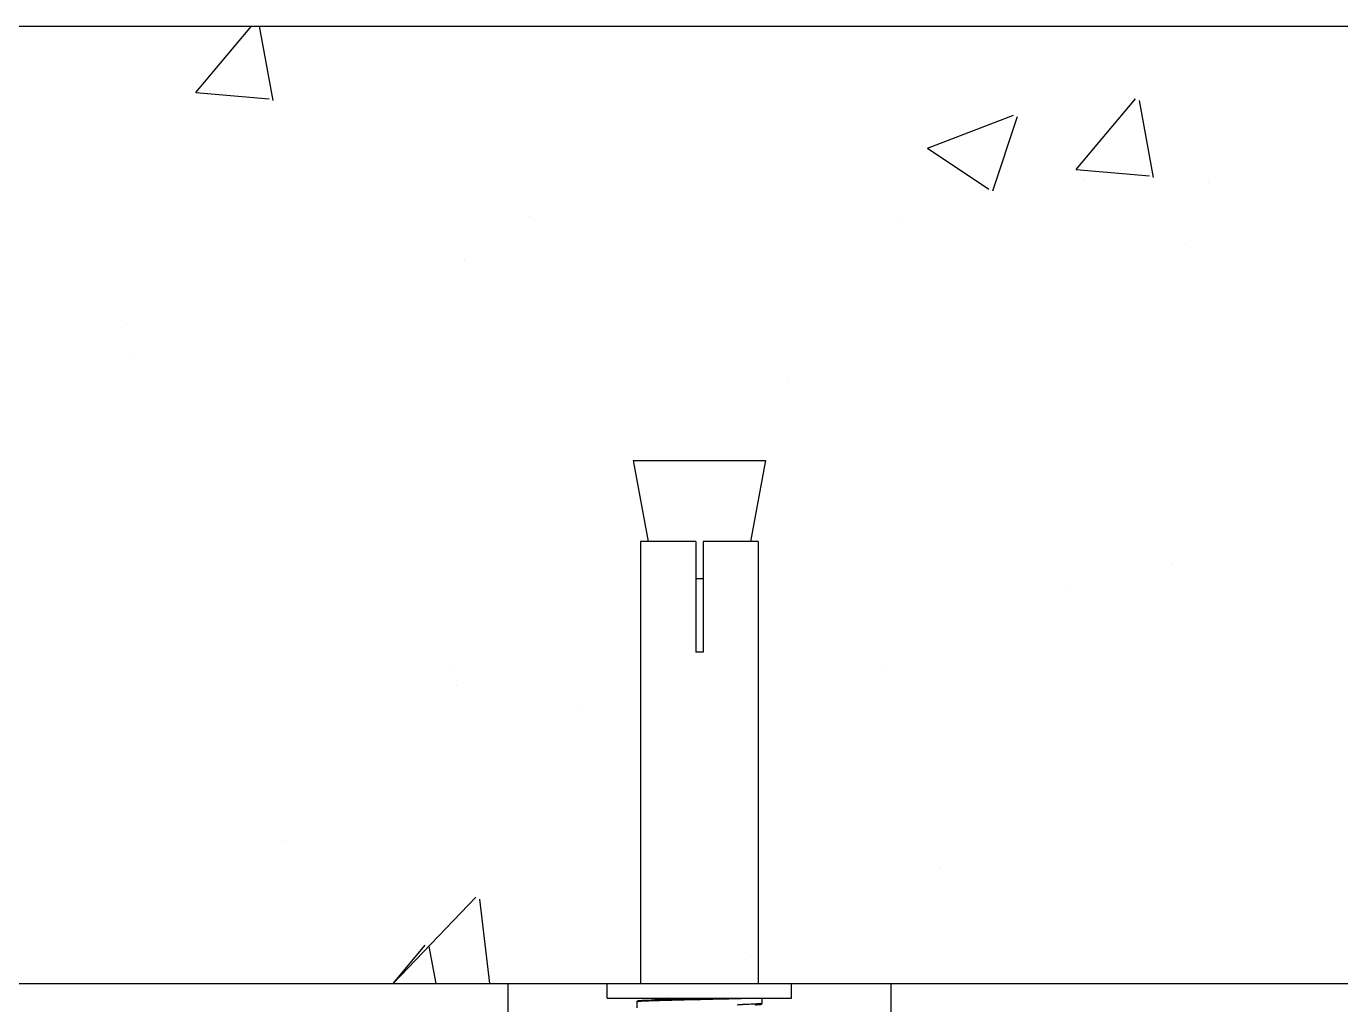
# Model space of a CAD drawing. Extents: x 69728788 to 150676229, y 20327566 to 43663798.
# Drawn here: x 75457832 to 75458644, y 20756197 to 20756802 of the extents above; entities that cross this region are included whole.
import ezdxf

# ---------------------------------------------------------------- set-up
doc = ezdxf.new("R2010")
doc.units = 0
doc.header["$LTSCALE"] = 1000
doc.header["$MEASUREMENT"] = 0
doc.layers.get('0').update_dxf_attribs({"linetype": 'CONTINUOUS'})
doc.layers.add('02___PRT_ALL_AXES', color=7, linetype='CONTINUOUS')
doc.layers.add('图框', color=253, linetype='CONTINUOUS')

msp = doc.modelspace()

# ---------------------------------------------------------------- linework, layer by layer
at = {"color": 0, "linetype": 'Continuous'}
for p, q in [((75458211.16, 20756483.47), (75458211.16, 20756415.17)), ((75458245.24, 20756483.47), (75458211.16, 20756483.47)), ((75458245.24, 20756483.47), (75458245.24, 20756415.17)), ((75458249.79, 20756483.47), (75458249.79, 20756415.17)), ((75458283.87, 20756483.47), (75458249.79, 20756483.47)), ((75458283.87, 20756483.47), (75458283.87, 20756415.17)), ((75458211.09, 20756415.17), (75458211.09, 20756210.28)), ((75458211.16, 20756415.17), (75458211.09, 20756415.17)), ((75458249.79, 20756415.17), (75458245.24, 20756415.17)), ((75458283.94, 20756415.17), (75458283.87, 20756415.17)), ((75458283.94, 20756415.17), (75458283.94, 20756210.28)), ((75458129.13, 20756210.28), (75458129.13, 20755955.29)), ((75458129.13, 20756210.28), (75458190.6, 20756210.28)), ((75458304.43, 20756210.28), (75458365.9, 20756210.28)), ((75458365.9, 20756210.28), (75458365.9, 20755955.29)), ((75458220.19, 20756200.34), (75458220.19, 20756201.17)), ((75458220.26, 20756200.27), (75458220.65, 20756200.04)), ((75458221.29, 20756200.65), (75458222.88, 20756200.83)), ((75458231.46, 20756200.34), (75458222.69, 20756200.1)), ((75458247.51, 20756200.71), (75458246.76, 20756200.7)), ((75458262.65, 20756201.17), (75458247.51, 20756200.71)), ((75458250.7, 20756200.8), (75458247.51, 20756200.71)), ((75458274.87, 20756200.94), (75458273.43, 20756200.9)), ((75458281.03, 20756201.17), (75458274.87, 20756200.94)), ((75458286.22, 20756201.17), (75458286.22, 20756197.98)), ((75458208.81, 20756198.89), (75458208.81, 20756195.25)), ((75458212.17, 20756199.69), (75458211.46, 20756199.64)), ((75458213, 20756199.74), (75458212.17, 20756199.69)), ((75458213.96, 20756199.78), (75458213, 20756199.74)), ((75458215.65, 20756199.86), (75458213.96, 20756199.78)), ((75458217.67, 20756199.93), (75458215.65, 20756199.86)), ((75458222.69, 20756200.1), (75458217.67, 20756199.93)), ((75458220.18, 20756199.58), (75458219.68, 20756199.56)), ((75458220.24, 20756199.58), (75458220.18, 20756199.58)), ((75458282.09, 20756197.14), (75458282.9, 20756197.19)), ((75458282.9, 20756197.19), (75458283.58, 20756197.23))]:
    msp.add_line(p, q, dxfattribs=at)
for points in [[(75458246.76, 20756200.7), (75458245.25, 20756200.66), (75458231.46, 20756200.34)], [(75458211.46, 20756199.64), (75458211.15, 20756199.62), (75458210.86, 20756199.6), (75458210.6, 20756199.58), (75458210.37, 20756199.56), (75458210.16, 20756199.54), (75458209.97, 20756199.52), (75458209.81, 20756199.5), (75458209.66, 20756199.48), (75458209.54, 20756199.46), (75458209.42, 20756199.44), (75458209.33, 20756199.42), (75458209.24, 20756199.39), (75458209.15, 20756199.36), (75458209.05, 20756199.31), (75458208.93, 20756199.21), (75458208.82, 20756198.99), (75458208.81, 20756198.89)], [(75458283.58, 20756197.23), (75458283.88, 20756197.25), (75458284.15, 20756197.27), (75458284.4, 20756197.29), (75458284.63, 20756197.31), (75458284.83, 20756197.33), (75458285.01, 20756197.35), (75458285.18, 20756197.37), (75458285.32, 20756197.39), (75458285.45, 20756197.41), (75458285.57, 20756197.43), (75458285.67, 20756197.45), (75458285.76, 20756197.47), (75458285.84, 20756197.5), (75458285.93, 20756197.54), (75458286.04, 20756197.61), (75458286.18, 20756197.79), (75458286.22, 20756197.97)]]:
    msp.add_lwpolyline(points, dxfattribs=at)
for centre, radius, start, end in [((75458231.1, 20756110.26), 90.94, 94.16845, 95.18814), ((75458239.36, 20755995.9), 205.59, 93.23988, 94.14698), ((75458145.27, 20760896.9), 4697.3, 271.24726, 271.48059), ((75458180.55, 20758703.37), 2503.55, 271.60568, 271.87941), ((75458239.05, 20757332.22), 1135.48, 271.60704, 271.77309)]:
    msp.add_arc(centre, radius, start, end, dxfattribs=at)
for points, knots in [([(75458220.19, 20756200.34), (75458220.19, 20756200.45), (75458220.73, 20756200.54), (75458221.01, 20756200.61), (75458221.29, 20756200.65)], [0, 0, 0, 0, 0.274675, 1, 1, 1, 1]), ([(75458273.43, 20756200.9), (75458269.27, 20756200.77), (75458251.55, 20756200.32), (75458233.81, 20756200.01), (75458220.24, 20756199.58)], [0, 0, 0, 0, 0.234468, 1, 1, 1, 1]), ([(75458219.68, 20756199.56), (75458218.14, 20756199.51), (75458215.97, 20756199.44), (75458213.29, 20756199.32), (75458211.73, 20756199.24), (75458210.54, 20756199.15), (75458209.59, 20756199.09), (75458209.16, 20756198.99), (75458208.81, 20756198.96), (75458208.81, 20756198.89)], [0, 0, 0, 0, 0.423925, 0.595722, 0.738554, 0.851132, 0.932472, 0.981953, 1, 1, 1, 1]), ([(75458286.22, 20756197.98), (75458286.22, 20756197.91), (75458285.82, 20756197.88), (75458285.34, 20756197.77), (75458284.3, 20756197.71), (75458282.97, 20756197.62), (75458281.24, 20756197.53), (75458278.28, 20756197.41), (75458275.88, 20756197.33), (75458274.19, 20756197.28)], [0, 0, 0, 0, 0.017992, 0.06769, 0.149385, 0.262368, 0.405527, 0.577405, 1, 1, 1, 1])]:
    msp.add_open_spline(points, degree=3, knots=knots, dxfattribs=at)
at = {"layer": '02___PRT_ALL_AXES', "color": 0, "linetype": 'Continuous'}
for p, q in [((75455680.35, 20756801.94), (75460686.74, 20756801.94)), ((75458206.53, 20756533.56), (75458215.92, 20756483.47)), ((75458206.53, 20756533.56), (75458288.49, 20756533.56)), ((75458288.49, 20756533.56), (75458279.1, 20756483.47)), ((75458245.24, 20756460.71), (75458249.79, 20756460.71)), ((75455680.35, 20756210.28), (75460686.74, 20756210.28)), ((75458190.6, 20756201.17), (75458190.6, 20756210.28)), ((75458190.6, 20756210.28), (75458304.43, 20756210.28)), ((75458304.43, 20756201.17), (75458304.43, 20756210.28)), ((75458190.6, 20756201.17), (75458304.43, 20756201.17)), ((75458220.19, 20756200.34), (75458220.19, 20756201.17))]:
    msp.add_line(p, q, dxfattribs=at)
at = {"layer": '图框', "color": 0}
for p, q in [((75457936.35, 20756761.06), (75457970.65, 20756801.94)), ((75457984.16, 20756756.11), (75457975.71, 20756801.94)), ((75457936.35, 20756761.06), (75457981.69, 20756757.09)), ((75458480.42, 20756713.46), (75458516.99, 20756757.04)), ((75458528.24, 20756708.51), (75458519.46, 20756756.06)), ((75458388.58, 20756726.7), (75458441.7, 20756747.09)), ((75458428.8, 20756700.28), (75458444.18, 20756746.12)), ((75458388.58, 20756726.7), (75458426.32, 20756701.25)), ((75458480.42, 20756713.46), (75458525.76, 20756709.49)), ((75458485.83, 20756706.51), (75458485.83, 20756706.51)), ((75458562.46, 20756705.54), (75458562.46, 20756705.54)), ((75458142.72, 20756684.48), (75458142.72, 20756684.48)), ((75458372.57, 20756680.54), (75458372.57, 20756680.54)), ((75458547.65, 20756667.37), (75458547.65, 20756667.37)), ((75458102.68, 20756657.95), (75458102.68, 20756657.95)), ((75457893.51, 20756617.47), (75457893.51, 20756617.47)), ((75457897.73, 20756599.7), (75457897.73, 20756599.7)), ((75458302.66, 20756582.59), (75458302.66, 20756582.59)), ((75458539.58, 20756470.12), (75458539.58, 20756470.12)), ((75458476.6, 20756454), (75458476.6, 20756454)), ((75458093.46, 20756405.44), (75458093.46, 20756405.44)), ((75458362.91, 20756406.36), (75458362.91, 20756406.36)), ((75458097.21, 20756394.19), (75458097.21, 20756394.19)), ((75458173.02, 20756381.36), (75458173.02, 20756381.36)), ((75457991.81, 20756298.9), (75457991.81, 20756298.9)), ((75458396.73, 20756281.79), (75458396.73, 20756281.79)), ((75458058.21, 20756210.28), (75458109.41, 20756263.64)), ((75458118, 20756210.28), (75458111.93, 20756262.43)), ((75458058.2, 20756210.28), (75458078.16, 20756234.07)), ((75458084.85, 20756210.28), (75458080.64, 20756233.09)), ((75458278.97, 20756227.64), (75458278.97, 20756227.64))]:
    msp.add_line(p, q, dxfattribs=at)

doc.saveas('drawing.dxf')
